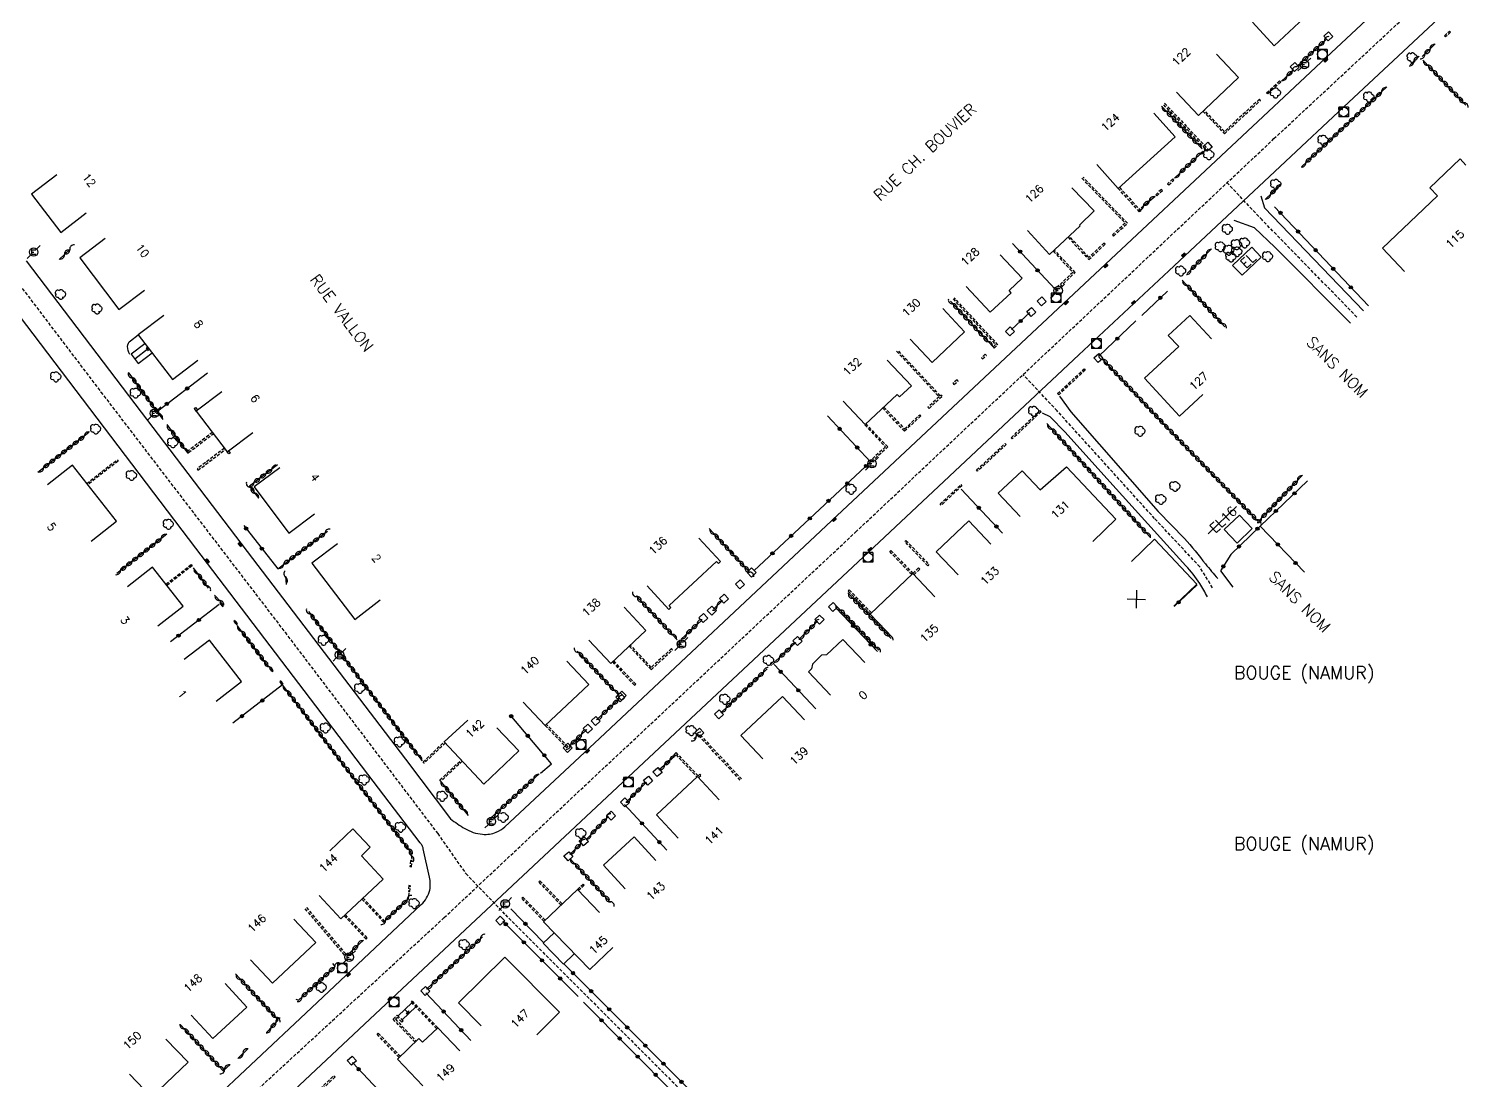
# Model space of a CAD drawing. Header units: millimetres. Extents: x 184999 to 186001, y 128999 to 130000.
# Drawn here: x 185775.5 to 186000.5, y 129699.5 to 129863.8 of the extents above; entities that cross this region are included whole.
import ezdxf
from ezdxf.enums import TextEntityAlignment as Align

# ---------------------------------------------------------------- set-up
doc = ezdxf.new("R2010")
doc.units = ezdxf.units.MM
doc.linetypes.add('DASHED', pattern=[0.75, 0.5, -0.25])
doc.layers.get('0').update_dxf_attribs({"linetype": 'CONTINUOUS'})
for name, color, linetype in [('W0001', 6, 'DASHED'), ('W0008', 7, 'CONTINUOUS'), ('W0100', 7, 'CONTINUOUS'), ('W0112', 1, 'DASHED'), ('W0300', 7, 'CONTINUOUS'), ('W0310', 3, 'CONTINUOUS'), ('W0322', 7, 'CONTINUOUS'), ('W0334', 7, 'CONTINUOUS'), ('W0400', 7, 'CONTINUOUS'), ('W0420', 7, 'CONTINUOUS'), ('W0471', 7, 'CONTINUOUS'), ('W0980', 7, 'CONTINUOUS'), ('W0984', 7, 'CONTINUOUS'), ('W0989', 7, 'CONTINUOUS'), ('W0991', 7, 'CONTINUOUS')]:
    doc.layers.add(name, color=color, linetype=linetype)
doc.styles.get("Standard").update_dxf_attribs({"font": 'romans.shx', "width": 0.85})

# ---------------------------------------------------------------- blocks, each defined once
blk = doc.blocks.new('t310o')
at = {"color": 0, "linetype": 'Continuous'}
for centre, start, end in [((-0.5, 0.38), 216.8699, 323.1304), ((0.5, -0.37), 36.8699, 143.1303)]:
    blk.add_arc(centre, 0.625, start, end, dxfattribs=at)
blk = doc.blocks.new('T471')
for p, q in [((-0.333334, 0.333334), (-0.333334, -0.333334)), ((-0.333334, 0.333334), (0.333334, 0.333334)), ((-0.333334, 0), (0, 0)), ((0.500001, 0.500001), (1.000002, 1.000002)), ((-0.500001, -0.500001), (-1.000002, -1.000002)), ((-0.333334, -0.333334), (0.333334, -0.333334))]:
    blk.add_line(p, q)
blk.add_ellipse((0, 0), major_axis=(0.471405, 0.471405), ratio=1, start_param=5.4977871438, end_param=11.780972451)
blk = doc.blocks.new('T300')
for p, q in [((-0.8, 0.51), (-0.86, 0.34)), ((-0.86, 0.34), (-0.86, 0.17)), ((-0.86, 0.17), (-0.74, 0.06)), ((-0.69, 0.63), (-0.8, 0.51)), ((-0.8, -0.06), (-0.74, 0.06)), ((-0.74, 0.06), (-0.69, 0.11)), ((-0.57, 0.69), (-0.69, 0.63)), ((-0.46, 0.69), (-0.57, 0.69)), ((-0.29, 0.63), (-0.46, 0.69)), ((-0.29, 0.63), (-0.17, 0.74)), ((-0.23, 0.57), (-0.29, 0.63)), ((-0.17, 0.74), (-0.06, 0.8)), ((-0.06, 0.8), (0.06, 0.8)), ((0.06, 0.8), (0.23, 0.74)), ((0.23, 0.74), (0.34, 0.63)), ((0.34, 0.63), (0.4, 0.51)), ((0.46, 0.46), (0.34, 0.46)), ((0.4, 0.51), (0.4, 0.46)), ((0.57, 0.4), (0.46, 0.46)), ((0.57, 0.4), (0.69, 0.29)), ((0.69, 0.29), (0.74, 0.17)), ((0.74, 0.06), (0.69, -0.17)), ((0.74, 0.17), (0.74, 0.06)), ((-0.8, -0.17), (-0.8, -0.06)), ((-0.8, -0.23), (-0.8, -0.17)), ((-0.74, -0.34), (-0.8, -0.23)), ((-0.69, -0.4), (-0.74, -0.34)), ((-0.51, -0.46), (-0.69, -0.4)), ((-0.4, -0.46), (-0.51, -0.46)), ((-0.4, -0.46), (-0.34, -0.46)), ((-0.34, -0.46), (-0.34, -0.4)), ((-0.34, -0.51), (-0.34, -0.46)), ((-0.29, -0.63), (-0.34, -0.51)), ((-0.17, -0.74), (-0.29, -0.63)), ((-0.06, -0.8), (-0.17, -0.74)), ((0.06, -0.8), (-0.06, -0.8)), ((0.17, -0.74), (0.06, -0.8)), ((0.23, -0.69), (0.17, -0.74)), ((0.29, -0.46), (0.23, -0.46)), ((0.29, -0.63), (0.23, -0.69)), ((0.46, -0.4), (0.29, -0.46)), ((0.34, -0.51), (0.29, -0.63)), ((0.34, -0.51), (0.34, -0.46)), ((0.57, -0.34), (0.46, -0.4)), ((0.63, -0.29), (0.57, -0.34)), ((0.69, -0.17), (0.63, -0.29))]:
    blk.add_line(p, q)
blk = doc.blocks.new('T400')
for p, q in [((-0.15, 0.3), (0.15, 0.3)), ((-0.15, -0.25), (-0.15, 0.3)), ((-0.15, 0.15), (0.15, 0.15)), ((-0.15, 0), (0.15, 0)), ((0.15, 0.3), (0.15, -0.25)), ((-0.15, -0.15), (0.15, -0.15)), ((-0.15, -0.25), (-0.15, -0.3)), ((-0.15, -0.3), (0.15, -0.3)), ((0.15, -0.3), (0.15, -0.25))]:
    blk.add_line(p, q)
blk = doc.blocks.new('t322o')
at = {"color": 0, "linetype": 'Continuous'}
for radius in [0.25, 0.15]:
    blk.add_circle((0, 0), radius, dxfattribs=at)
blk = doc.blocks.new('t991o')
at = {"color": 0, "linetype": 'Continuous'}
for p, q in [((-1, 1), (1, -1)), ((-1, -1), (1, 1))]:
    blk.add_line(p, q, dxfattribs=at)
blk = doc.blocks.new('T420')
for p, q in [((0.75, 0.75), (-0.75, 0.75)), ((-0.75, 0.75), (-0.75, -0.75)), ((0.75, 0.75), (0.75, -0.75)), ((0.75, -0.75), (-0.75, -0.75))]:
    blk.add_line(p, q)
blk.add_ellipse((0, 0), major_axis=(-0.53, 0.53), ratio=1, start_param=3.926991, end_param=10.210176)
blk = doc.blocks.new('t112o')
at = {"color": 0, "linetype": 'Continuous'}
for p, q in [((-0.5, 0.5), (0.5, 0.5)), ((-0.5, -0.5), (-0.5, 0.5)), ((0.5, 0.5), (0.5, -0.5)), ((0.5, -0.5), (-0.5, -0.5))]:
    blk.add_line(p, q, dxfattribs=at)

msp = doc.modelspace()

# ---------------------------------------------------------------- linework, layer by layer
at = {"layer": 'W0001'}
for points in [[(185804.68, 129692.05), (185840.36, 129724.93), (185904.63, 129785.15), (185970.01, 129846.61), (186000, 129874.51)], [(185743.15, 129867.51), (185744.25, 129864.96), (185747.63, 129859.27), (185749.49, 129856.06), (185786.72, 129807.03), (185815.49, 129769.49), (185839.34, 129738.05), (185843.74, 129731.79), (185849.92, 129725.37), (185883.98, 129691.34), (185887.63, 129687.18), (185906.97, 129667.21), (185918.85, 129655.18), (185930.74, 129642.44), (185932.52, 129638.01), (185961.8, 129608.49), (185970.5, 129600.01), (185974.87, 129595.77)], [(185982.96, 129818.75), (185968.14, 129833.91), (185962.68, 129839.72)], [(185960.42, 129776.45), (185958.41, 129779.73), (185951.36, 129787.27), (185936.12, 129804.11), (185930.81, 129809.76)]]:
    msp.add_lwpolyline(points, dxfattribs=at)
at = {"layer": 'W0008', "flags": 128}
for points in [[(185775.05, 129827.53), (185792.02, 129805.16), (185809.55, 129782.14), (185834.3, 129749.66), (185841.35, 129740.36, 0.0344), (185843.57, 129738.85, 0.1078), (185846.35, 129737.94, 0.1157), (185848.48, 129738.25, 0.0903), (185849.83, 129739.12), (185863.82, 129752.15), (185901.71, 129787.71), (185944.53, 129827.79), (185979, 129860.09), (186000, 129879.72)], [(186000, 129869.39), (185994.88, 129864.61), (185980.94, 129851.56), (185953.6, 129825.98), (185939.54, 129812.83), (185907.5, 129782.8), (185868.29, 129746.07), (185832.98, 129713.01), (185799.17, 129681.28), (185795.06, 129677.48, 0.0189), (185784.28, 129666.8, 0.01649), (185779, 129660.79)], [(185772.83, 129665.6), (185776.51, 129669.47, -0.021), (185788.24, 129681.36), (185795.44, 129688.12), (185818.75, 129709.99), (185836.78, 129726.97, 0.1494), (185838.11, 129729.22, 0.1059), (185838.05, 129731.25), (185837.08, 129735.67, 0.0624), (185836.91, 129736.17, 0.035), (185836.63, 129736.61), (185829.27, 129746.26), (185801.57, 129782.65), (185769.51, 129824.78), (185746.41, 129855.14, 0.0838), (185743.13, 129858.33, 0.1149), (185737.95, 129860.16, 0.1318), (185732.9, 129859.62), (185708.5, 129849.28)], [(185936.52, 129806.39), (185938.27, 129803.93), (185951.91, 129788.37), (185956.01, 129784.15, -0.0238), (185959.3, 129780.17, 0.007), (185961.22, 129777.88)], [(185959.61, 129775.02, 0.0205), (185958.41, 129777.14, 0.0416), (185956.25, 129779.9), (185944.34, 129793.01), (185937.38, 129800.74), (185935.06, 129803.15), (185933.86, 129803.75)]]:
    msp.add_lwpolyline(points, format="xyb", dxfattribs=at)
for points in [[(185967.96, 129837.69), (185968.52, 129835.82), (185983.97, 129819.72)], [(185981.95, 129817.79), (185970.14, 129829.64), (185966.94, 129832.68), (185963.77, 129833.8)]]:
    msp.add_lwpolyline(points, dxfattribs=at)
at = {"layer": 'W0100'}
msp.add_line((185906.93, 129772.31), (185910.39, 129768.7), dxfattribs=at)
at = {"layer": 'W0100', "flags": 128}
for points in [[(185966.63, 129864.8), (185970.03, 129861.13), (185975.5, 129866.19), (185972.1, 129869.86)], [(185954.76, 129853.88), (185958.19, 129850.24), (185964.48, 129856.18), (185961.05, 129859.82)], [(185942.31, 129842.55), (185945.66, 129838.84), (185954.58, 129846.88), (185951.23, 129850.6)], [(185779.83, 129840.98), (185775.87, 129837.93), (185780.44, 129831.97), (185784.41, 129835.01)], [(185931.51, 129832.24), (185934.96, 129828.53), (185939.75, 129832.97), (185939.61, 129833.12), (185941.89, 129835.31), (185938.41, 129838.91)], [(185787.38, 129831.02), (185783.41, 129827.99), (185789.53, 129819.94), (185793.51, 129822.96)], [(185921.94, 129823.51), (185925.66, 129819.49), (185928.94, 129822.53), (185928.61, 129822.9), (185930.65, 129824.81), (185927.24, 129828.46)], [(185796.53, 129819), (185792.56, 129815.97), (185797.9, 129808.97), (185801.88, 129812)], [(185913.19, 129815.3), (185916.61, 129811.66), (185921.68, 129816.42), (185918.25, 129820.06)], [(185793.61, 129814.58), (185791.46, 129812.94), (185792.56, 129811.48), (185794.72, 129813.13)], [(185902.72, 129805.59), (185906.14, 129801.94), (185911.16, 129806.64), (185911.5, 129806.28), (185913.35, 129808.01), (185909.59, 129812.03)], [(185805.62, 129807.08), (185801.63, 129804.06), (185806.46, 129797.7), (185810.44, 129800.72)], [(185785.22, 129783.75), (185789.16, 129786.83), (185782.31, 129795.6), (185778.37, 129792.52)], [(185814.68, 129795.21), (185810.69, 129792.2), (185816.11, 129785), (185820.11, 129788.01)], [(185930.35, 129787.57), (185926.93, 129791.22), (185930.68, 129794.73), (185933.5, 129791.77), (185937.57, 129795.35), (185945.3, 129787.17), (185941.73, 129783.67)], [(185925.75, 129783.25), (185922.32, 129786.89), (185917.22, 129782.09), (185920.65, 129778.45)], [(185823.68, 129783.31), (185819.7, 129780.27), (185826.39, 129771.52), (185830.36, 129774.56)], [(185954.35, 129773.59), (185957.98, 129777.03), (185951.36, 129784.02), (185947.73, 129780.58)], [(185795.64, 129770.5), (185799.57, 129773.6), (185794.79, 129779.67), (185790.86, 129776.58)], [(185917.04, 129775.06), (185913.58, 129778.68), (185906.93, 129772.31)], [(185862.96, 129768.26), (185866.38, 129764.61), (185871.89, 129769.78), (185868.47, 129773.43)], [(185804.72, 129758.74), (185808.68, 129761.79), (185803.69, 129768.27), (185799.73, 129765.22)], [(185906.08, 129764.76), (185902.65, 129768.39), (185900.09, 129765.97), (185899.32, 129765.91), (185897.9, 129764.53), (185897.77, 129763.78), (185897.28, 129763.31), (185900.72, 129759.68)], [(185896.65, 129755.8), (185893.23, 129759.45), (185886.72, 129753.36), (185890.14, 129749.71)], [(185883.34, 129743.34), (185879.92, 129746.99), (185873.51, 129740.98), (185876.93, 129737.33)], [(185820.8, 129728.38), (185824.22, 129724.73), (185830.85, 129730.95), (185827.44, 129734.59), (185828.81, 129735.92), (185826.11, 129738.78), (185822.48, 129735.34)], [(185873.43, 129733.85), (185870.03, 129737.52), (185865.25, 129733.1), (185868.65, 129729.43)], [(185864.65, 129725.71), (185861.19, 129729.32), (185855.9, 129724.24), (185863.09, 129716.81), (185866.69, 129720.28)], [(185810.1, 129718.33), (185813.52, 129714.69), (185820.28, 129721.03), (185816.85, 129724.67)], [(185835.3, 129711.61), (185833.17, 129709.56)], [(185833.78, 129708.94), (185835.91, 129710.97)], [(185791.19, 129700.49), (185794.65, 129696.88), (185800.34, 129702.34), (185796.88, 129705.95)], [(185842.8, 129704.1), (185839.36, 129707.73), (185836.96, 129705.46), (185836.42, 129706.04), (185833.04, 129702.8), (185837.02, 129698.63)]]:
    msp.add_lwpolyline(points, dxfattribs=at)
at = {"layer": 'W0100'}
for points in [[(185990.42, 129825.87), (185986.97, 129829.49), (185995.54, 129837.66), (185994.34, 129838.91), (185999.08, 129843.44), (186000, 129842.48)], [(185958.91, 129806.65), (185955.23, 129803.27), (185949.78, 129809.21), (185955.13, 129814.14), (185953.5, 129815.87), (185956.87, 129818.99), (185960.27, 129815.33)], [(185792.01, 129812.21), (185794.17, 129813.86), (185793.77, 129813.91), (185794.12, 129813.46), (185794.17, 129813.86)], [(185872.07, 129776.74), (185875.46, 129773.06), (185875.78, 129773.37), (185875.5, 129773.67), (185882.93, 129780.54), (185883.22, 129780.23), (185883.55, 129780.53), (185880.16, 129784.21)], [(185852.71, 129758.56), (185856.14, 129754.93), (185862.97, 129761.36), (185859.54, 129765)], [(185844.04, 129755.78), (185840.38, 129752.37), (185846.53, 129745.78), (185852, 129750.96), (185848.56, 129754.59)], [(185846.12, 129708.04), (185842.6, 129711.59), (185849.83, 129718.77), (185858.39, 129710.13), (185854.85, 129706.61)], [(185800.82, 129709.68), (185804.22, 129706.02), (185809.53, 129710.95), (185806.13, 129714.61)], [(185834.23, 129710.58), (185834.84, 129709.96), (185834.85, 129710.36), (185834.44, 129709.96), (185834.84, 129709.96)]]:
    msp.add_lwpolyline(points, dxfattribs=at)
for points in [[(185968.01, 129828.1), (185966.53, 129829.64), (185963.55, 129826.8), (185965.03, 129825.26)], [(185966.62, 129785.7), (185964.6, 129787.81), (185962.23, 129785.55), (185964.25, 129783.44)]]:
    msp.add_lwpolyline(points, close=True, dxfattribs=at)
at = {"layer": 'W0112'}
for points in [[(185996.65, 129862.68), (185997.42, 129863.41), (185997.59, 129863.22), (185996.82, 129862.5)], [(185971.06, 129855.45), (185969.02, 129853.59), (185968.85, 129853.77), (185970.89, 129855.63)], [(185954.19, 129840.33), (185953.39, 129839.57), (185953.56, 129839.39), (185954.36, 129840.15)], [(185951.7, 129837.68), (185952.58, 129838.49), (185952.41, 129838.67), (185951.53, 129837.86)], [(185924.9, 129812.94), (185924.3, 129812.39), (185924.47, 129812.21), (185925.07, 129812.76)], [(185936.21, 129806.78), (185940.34, 129810.65), (185940.52, 129810.47), (185936.38, 129806.59)], [(185920.01, 129808.2), (185920.65, 129808.73), (185920.49, 129808.92), (185919.85, 129808.39)], [(185933.62, 129803.96), (185929.12, 129799.7), (185928.95, 129799.88), (185933.45, 129804.15)], [(185923.55, 129794.86), (185928.02, 129799.01), (185928.19, 129798.83), (185923.71, 129794.68)], [(185921.26, 129792.38), (185918.02, 129789.36), (185917.85, 129789.54), (185921.09, 129792.56)], [(185915.91, 129779.9), (185912.32, 129783.69), (185912.5, 129783.86), (185916.1, 129780.07)], [(185805.3, 129774.04), (185805.69, 129773.54), (185805.89, 129773.7), (185805.5, 129774.2)], [(185808.04, 129770.85), (185807.69, 129771.34), (185807.49, 129771.2), (185807.84, 129770.71)], [(185877.33, 129768.32), (185876.74, 129767.76), (185876.91, 129767.58), (185877.5, 129768.14)], [(185892.03, 129764.82), (185891.5, 129764.29), (185891.33, 129764.47), (185891.85, 129765)], [(185813.07, 129763.83), (185813.42, 129763.37), (185813.62, 129763.52), (185813.27, 129763.98)], [(185815.22, 129761.41), (185814.87, 129761.89), (185814.67, 129761.75), (185815.01, 129761.27)], [(185835.1, 129733.84), (185835, 129732.91), (185835.25, 129732.88), (185835.35, 129733.81)], [(185835.01, 129728.99), (185835.07, 129729.91), (185834.82, 129729.92), (185834.76, 129729.01)]]:
    msp.add_lwpolyline(points, close=True, dxfattribs=at)
for points in [[(185958.91, 129850.92), (185962.26, 129847.38), (185967.91, 129852.59), (185967.74, 129852.77), (185962.27, 129847.73), (185959.09, 129851.1)], [(185952.92, 129852.15), (185959.66, 129845), (185958.71, 129844.16), (185958.55, 129844.35), (185959.31, 129845.01), (185952.74, 129851.97)], [(185939.99, 129840.43), (185946.77, 129833.41), (185944.78, 129831.58), (185944.95, 129831.4), (185947.12, 129833.4), (185940.17, 129840.6)], [(185945.85, 129839.01), (185949.19, 129835.36), (185949, 129835.19), (185945.66, 129838.84)], [(185937.84, 129831.2), (185941.08, 129827.71), (185943.62, 129830.13), (185943.45, 129830.31), (185941.09, 129828.07), (185938.03, 129831.37)], [(185935.51, 129829.04), (185938.6, 129825.72), (185935.8, 129823.11), (185935.97, 129822.93), (185938.95, 129825.7), (185935.7, 129829.21)], [(185919.86, 129821.57), (185926.52, 129814.44), (185926.12, 129814.07), (185926.29, 129813.89), (185926.88, 129814.42), (185920.04, 129821.74)], [(185911.04, 129813.39), (185917.69, 129806.29), (185915.94, 129804.64), (185916.11, 129804.46), (185918.14, 129806.38), (185917.97, 129806.56), (185917.87, 129806.46), (185911.22, 129813.56)], [(185801.63, 129804.06), (185801.31, 129804.47), (185801.51, 129804.62), (185801.84, 129804.22)], [(185909.07, 129804.69), (185912.28, 129801.26), (185914.65, 129803.47), (185914.82, 129803.29), (185912.27, 129800.91), (185908.89, 129804.52)], [(185804.16, 129800.73), (185800.28, 129797.78), (185800.43, 129797.58), (185804.31, 129800.53)], [(185906.14, 129801.94), (185906.09, 129801.89), (185909.3, 129798.46), (185906.97, 129796.34), (185907.13, 129796.16), (185909.65, 129798.45), (185906.27, 129802.06)], [(185806.03, 129798.26), (185801.74, 129795.01), (185801.89, 129794.81), (185806.18, 129798.06)], [(185784.53, 129792.76), (185789.24, 129796.44), (185789.4, 129796.24), (185784.68, 129792.56)], [(185806.66, 129797.85), (185806.93, 129797.5), (185806.73, 129797.35), (185806.46, 129797.7)], [(185913.4, 129778.5), (185909.97, 129782.11), (185910.15, 129782.29), (185913.58, 129778.68), (185914.48, 129779.54), (185914.65, 129779.36), (185913.76, 129778.49)], [(185796.89, 129777), (185800.83, 129780.1), (185800.98, 129779.9), (185797.05, 129776.8)], [(185906.95, 129772.33), (185903.47, 129775.96), (185903.65, 129776.13), (185907.13, 129772.5)], [(185869.27, 129767.31), (185872.7, 129763.65), (185876.05, 129766.77), (185875.88, 129766.95), (185872.71, 129764), (185869.45, 129767.49)], [(185866.65, 129764.87), (185870.09, 129761.2), (185870.28, 129761.37), (185866.84, 129765.04)], [(185856.14, 129754.93), (185859.48, 129751.48), (185859.66, 129751.65), (185856.32, 129755.1)], [(185886.61, 129746.41), (185880.17, 129753.3), (185880.35, 129753.47), (185886.8, 129746.58)], [(185840.55, 129752.19), (185837.22, 129749.06), (185837.05, 129749.24), (185840.38, 129752.37)], [(185843.19, 129749.36), (185839.86, 129746.25), (185839.69, 129746.43), (185843.02, 129749.54)], [(185880.3, 129747.35), (185880.03, 129747.09), (185876.59, 129750.71), (185876.23, 129750.35), (185876.4, 129750.17), (185876.58, 129750.35), (185879.85, 129746.92)], [(185880.1, 129746.8), (185880.48, 129747.17), (185880.3, 129747.35)], [(185858.64, 129726.87), (185855.14, 129730.51), (185855.32, 129730.69), (185858.82, 129727.05)], [(185861.19, 129729.32), (185862.06, 129730.17), (185862.23, 129729.99), (185861.36, 129729.14)], [(185818.82, 129726.51), (185824.99, 129719.24), (185824.8, 129719.08), (185818.63, 129726.34)], [(185827.51, 129727.81), (185830.92, 129724.17), (185831.1, 129724.34), (185827.69, 129727.98)], [(185855.98, 129724.32), (185852.49, 129727.96), (185852.67, 129728.13), (185856.16, 129724.49)], [(185824.74, 129725.21), (185828.15, 129721.57), (185828.34, 129721.74), (185824.92, 129725.38)], [(185839.36, 129707.73), (185835.37, 129711.9), (185835.19, 129711.73), (185839.18, 129707.56)], [(185835.82, 129705.46), (185832.37, 129709.07), (185833.03, 129709.69), (185833.93, 129708.79), (185833.75, 129708.61), (185833.03, 129709.34), (185832.73, 129709.06), (185836, 129705.63)], [(185833.33, 129703.08), (185829.88, 129706.7), (185830.06, 129706.87), (185833.51, 129703.26)], [(185822.15, 129692.57), (185818.79, 129696.14), (185823.13, 129700.22), (185823.3, 129700.04), (185819.14, 129696.13), (185822.34, 129692.74)]]:
    msp.add_lwpolyline(points, dxfattribs=at)
at = {"layer": 'W0310'}
for p, q in [((185993.29, 129858.87), (186000, 129851.84)), ((185958.77, 129845.01), (185952.45, 129851.7)), ((185955.64, 129824.53), (185962.34, 129817.23)), ((185926.12, 129814.07), (185919.47, 129821.2)), ((185784.86, 129800.73), (185776.85, 129794.47)), ((185797.04, 129784.85), (185789.2, 129778.69)), ((185814.35, 129779.42), (185822.15, 129785.29)), ((185888.1, 129778.84), (185881.78, 129785.7)), ((185803.53, 129776.41), (185801.21, 129779.55)), ((185876.78, 129768.33), (185870.35, 129775.19)), ((185901.45, 129773.8), (185908.27, 129766.68)), ((185903.4, 129775.64), (185910.2, 129768.53)), ((185867.69, 129759.6), (185861.16, 129766.57)), ((185859.98, 129734.18), (185866.35, 129727.3))]:
    msp.add_line(p, q, dxfattribs=at)
at = {"layer": 'W0310', "flags": 128}
for points in [[(185973.63, 129857.95), (185978.29, 129862.23)], [(185993.18, 129859.42), (185995.21, 129861.41)], [(185991.28, 129858.13), (185992.69, 129859.49)], [(185971.16, 129855.6), (185973.11, 129857.37)], [(185987.65, 129854.69), (185974.29, 129842.22)], [(185954.47, 129840.45), (185958.49, 129844.21)], [(185971.02, 129839.38), (185968.61, 129837.13)], [(185949.25, 129835.81), (185951.42, 129837.62)], [(185781.96, 129829.42), (185780.19, 129827.71)], [(185960.27, 129829.39), (185956.47, 129825.55)], [(185943.18, 129812.24), (185952.96, 129801.85), (185967.55, 129786.8), (185974.47, 129794.02)], [(185791.07, 129809.98), (185796.4, 129802.74)], [(185797.01, 129801.94), (185800.25, 129797.52)], [(185950.61, 129784.41), (185934.52, 129802.11)], [(185814.34, 129795.66), (185809.92, 129792.33), (185811.33, 129790.46)], [(185815.58, 129778.25), (185815.66, 129776.95)], [(185805.5, 129774.2), (185804.46, 129775.32)], [(185882.46, 129773.12), (185883.84, 129774.44)], [(185819.16, 129772.72), (185824.18, 129766.18), (185836.93, 129749.39)], [(185877.36, 129768.42), (185880.55, 129771.35)], [(185898.71, 129771.23), (185895.77, 129768.35)], [(185812.96, 129764.06), (185808.01, 129770.56)], [(185895.3, 129767.89), (185892.13, 129764.97)], [(185890.81, 129763.81), (185883.56, 129756.92)], [(185835.38, 129734.03), (185835.14, 129735.19), (185827.04, 129745.69), (185815.1, 129761.27)], [(185864.18, 129755.8), (185867.74, 129759.14)], [(185862.67, 129754.32), (185859.82, 129751.64)], [(185880.08, 129753.6), (185879.35, 129752.83)], [(185876.32, 129750.11), (185873.91, 129747.95)], [(185847.56, 129740.41), (185855.2, 129747.36)], [(185839.74, 129746.29), (185844.08, 129740.89)], [(185871.95, 129746.06), (185868.85, 129743.03)], [(185866.04, 129740.74), (185862.47, 129737.09)], [(185861.84, 129736.62), (185859.98, 129734.79)], [(185831.19, 129724.52), (185834.77, 129727.86), (185834.89, 129728.76)], [(185846.36, 129721.94), (185837.62, 129713.72)], [(185825.22, 129719.04), (185827.74, 129721.41)], [(185817.2, 129712.19), (185817.61, 129712.01), (185823.32, 129717.28), (185822.94, 129717.78)], [(185812.61, 129706.98), (185814.44, 129708.92), (185807.75, 129716.12)], [(185799.18, 129708.17), (185805.83, 129701.01), (185806.9, 129702)], [(185808.11, 129702.9), (185809.72, 129704.5)]]:
    msp.add_lwpolyline(points, dxfattribs=at)
at = {"layer": 'W0322'}
for p, q in [((185935.8, 129823.11), (185929.14, 129830.24)), ((185795.62, 129804.11), (185803.39, 129810.01)), ((185921.15, 129791.84), (185927.6, 129785)), ((185974.77, 129778.88), (185967.84, 129786.09)), ((185958.02, 129776.93), (185954.42, 129773.52)), ((185805.19, 129773.85), (185797.59, 129767.99)), ((185901.48, 129773.36), (185908.07, 129766.48)), ((185891.89, 129764.44), (185898.44, 129757.52)), ((185815.1, 129761.27), (185807.36, 129755.31)), ((185868.54, 129742.59), (185875.15, 129735.45)), ((185837.51, 129713.15), (185844.54, 129705.75)), ((185826.01, 129702.29), (185832.47, 129695.41))]:
    msp.add_line(p, q, dxfattribs=at)
at = {"layer": 'W0322', "flags": 128}
for points in [[(185970.1, 129835.98), (185984.77, 129820.48)], [(185953.36, 129822.8), (185949.34, 129819)], [(185929.01, 129816.78), (185931.88, 129819.45)], [(185948.42, 129818.13), (185942.72, 129812.69)], [(185888.72, 129779.1), (185906.96, 129796.14), (185900.26, 129803.29)], [(185975.27, 129793.16), (185967.84, 129786.09), (185963.28, 129781.67), (185961.67, 129779.11), (185963.56, 129776.52)], [(185809.06, 129786.16), (185814.35, 129779.42)], [(185850.77, 129726.32), (185855.82, 129721.07)], [(185861.31, 129712.6), (185849.51, 129724.36)], [(185859.1, 129717.66), (185884.86, 129691.82), (185886.02, 129690.51), (185905.57, 129670.84)], [(185929.66, 129642.44), (185905.57, 129666.48), (185884.45, 129689.12), (185883.66, 129690.06), (185862.13, 129711.72)]]:
    msp.add_lwpolyline(points, dxfattribs=at)
at = {"layer": 'W0322'}
msp.add_lwpolyline([(185855.4, 129747.47), (185857.12, 129748.97), (185850.65, 129756.58)], dxfattribs=at)
at = {"layer": 'W0334', "flags": 128}
msp.add_lwpolyline([(185791.23, 129812.89, -0.1259), (185790.9, 129814.15, -0.2111), (185791.34, 129815.04), (185792.56, 129815.97)], format="xyb", dxfattribs=at)
msp.add_lwpolyline([(185857.53, 129722.56), (185855.82, 129720.91), (185859.02, 129717.67), (185860.69, 129719.29)], dxfattribs=at)
at = {"layer": 'W0984'}
msp.add_line((185959.73, 129784.86), (185964.15, 129789.17), dxfattribs=at)

# ---------------------------------------------------------------- block references
at = {"layer": 'W0112'}
for p, rotation in [((185978.5, 129862.59), 222.293673241631), ((185973.24, 129857.8), 42.73412499378779), ((185959.63, 129845.34), 42.00843635663961), ((185933.72, 129821.18), 223.2649633421756), ((185932.1, 129819.55), 222.2190253815209), ((185928.77, 129816.49), 43.53208236973147), ((185942.57, 129812.33), 221.0926423927549), ((185888.38, 129778.84), 223.3788651390811), ((185886.57, 129776.99), 222.997466868), ((185882.18, 129772.89), 43.75492271637393), ((185884.1, 129774.73), 222.7990861646852), ((185901.09, 129773.46), 223.221934887482), ((185880.85, 129771.71), 43.37886513886013), ((185899, 129771.49), 224.3036363877696), ((185895.56, 129768.13), 44.30363638764557), ((185867.86, 129759.34), 223.8396450143371), ((185868.1, 129759.61), 223.974339809525), ((185864.03, 129755.65), 223.7674415532833), ((185883.31, 129756.69), 222.9989109805186), ((185862.8, 129754.45), 223.6250459465767), ((185880.24, 129753.82), 42.99891097983115), ((185859.65, 129751.45), 43.97433980972581), ((185872.22, 129746.34), 41.77769997812879), ((185873.69, 129747.65), 221.777699977881), ((185868.59, 129742.92), 223.7921313194163), ((185866.44, 129740.86), 43.82311453802883), ((185862.18, 129736.86), 312.1304162031553), ((185859.76, 129734.51), 221.044266499406), ((185849.11, 129724.45), 223.7274300580334), ((185837.42, 129713.46), 222.1499787333331), ((185825.93, 129702.58), 42.22730130765022)]:
    msp.add_blockref('t112o', p, dxfattribs=dict(at, rotation=rotation))
at = {"layer": 'W0300'}
for p in [(185991.65, 129859.25), (185970.28, 129853.75), (185984.85, 129853.11), (185977.71, 129846.34), (185959.86, 129844.08), (185970.33, 129839.46), (185962.76, 129832.45), (185961.66, 129829.71), (185962.97, 129829.18), (185964.19, 129830.05), (185964.22, 129828.93), (185965.45, 129830.31), (185963.32, 129828.11), (185969.06, 129828.18), (185955.47, 129825.92), (185780.46, 129822.26), (185786.14, 129820), (185779.71, 129809.39), (185792.16, 129806.85), (185932.49, 129804.01), (185785.94, 129801.23), (185949.11, 129800.89), (185798, 129799.1), (185791.53, 129793.99), (185903.96, 129791.83), (185954.57, 129792.27), (185952.37, 129790.24), (185797.29, 129786.35), (185821.52, 129768.25), (185891.06, 129765.1), (185827.21, 129760.72), (185884.24, 129759.02), (185821.82, 129754.53), (185878.99, 129754.12), (185833.4, 129752.37), (185827.89, 129746.44), (185840.07, 129743.88), (185833.57, 129739.04), (185849.59, 129740.56), (185861.74, 129738.06), (185835.69, 129727.12), (185843.52, 129720.7), (185821.19, 129714)]:
    msp.add_blockref('T300', p, dxfattribs=at)
at = {"layer": 'W0310'}
for p, rotation in [((185977.03, 129861.07), 42.58692335090577), ((185977.88, 129861.86), 42.58692335090577), ((185994.39, 129860.61), 44.40658488954288), ((185974.48, 129858.73), 42.58692335090577), ((185975.33, 129859.51), 42.58692335090577), ((185976.18, 129860.29), 42.58692335090577), ((185991.86, 129858.69), 43.77866322428017), ((185993.56, 129859.8), 44.40658488954288), ((185994.06, 129858.07), 313.6491039235502), ((185972.02, 129856.38), 42.28364094106472), ((185972.87, 129857.16), 42.28364094106472), ((185994.85, 129857.23), 313.6491039235502), ((185995.65, 129856.39), 313.6491039235502), ((185986.81, 129853.9), 223.0251576309491), ((185996.45, 129855.56), 313.6491039235502), ((185997.25, 129854.72), 313.6491039235502), ((185998.04, 129853.89), 313.6491039235502), ((185984.28, 129851.54), 223.0251576309491), ((185985.12, 129852.33), 223.0251576309491), ((185985.97, 129853.11), 223.0251576309491), ((185998.84, 129853.05), 313.6491039235502), ((185999.64, 129852.22), 313.6491039235502), ((185953.22, 129850.89), 133.3275611983368), ((185954.01, 129850.05), 133.3275611983368), ((185954.81, 129849.21), 133.3275611983368), ((185981.74, 129849.17), 223.0251576309491), ((185982.59, 129849.96), 223.0251576309491), ((185983.43, 129850.75), 223.0251576309491), ((185955.6, 129848.37), 133.3275611983368), ((185956.39, 129847.53), 133.3275611983368), ((185980.05, 129847.6), 223.0251576309491), ((185980.9, 129848.39), 223.0251576309491), ((185957.18, 129846.69), 133.3275611983368), ((185957.98, 129845.85), 133.3275611983368), ((185977.52, 129845.23), 223.0251576309491), ((185978.37, 129846.02), 223.0251576309491), ((185979.21, 129846.81), 223.0251576309491), ((185957, 129842.82), 43.03887992293367), ((185957.85, 129843.61), 43.03887992293367), ((185974.99, 129842.87), 223.0251576309491), ((185975.83, 129843.66), 223.0251576309491), ((185976.68, 129844.45), 223.0251576309491), ((185955.31, 129841.24), 43.03887992293367), ((185956.16, 129842.03), 43.03887992293367), ((185969.45, 129837.92), 222.9027541234826), ((185970.3, 129838.7), 222.9027541234826), ((185949.64, 129836.14), 39.8520765531545), ((185950.53, 129836.88), 39.8520765531545), ((185781.85, 129829.31), 223.9626236859684), ((185781.02, 129828.51), 223.9626236859684), ((185957.83, 129826.93), 225.3056225332488), ((185958.65, 129827.75), 225.3056225332488), ((185959.46, 129828.57), 225.3056225332488), ((185957.02, 129826.11), 225.3056225332488), ((185956.42, 129823.68), 312.5366540086636), ((185957.2, 129822.83), 312.5366540086636), ((185919.82, 129820.82), 133.0487246043745), ((185920.61, 129819.98), 133.0487246043745), ((185957.98, 129821.97), 312.5366540086636), ((185958.76, 129821.12), 312.5366540086636), ((185959.54, 129820.27), 312.5366540086636), ((185921.39, 129819.13), 133.0487246043745), ((185922.18, 129818.29), 133.0487246043745), ((185960.32, 129819.42), 312.5366540086636), ((185961.1, 129818.57), 312.5366540086636), ((185961.89, 129817.72), 312.5366540086636), ((185922.97, 129817.45), 133.0487246043745), ((185923.76, 129816.6), 133.0487246043745), ((185924.55, 129815.76), 133.0487246043745), ((185925.34, 129814.91), 133.0487246043745), ((185943.31, 129812.11), 313.2531936794188), ((185944.1, 129811.26), 313.2531936794188), ((185791.6, 129809.25), 306.3890764928126), ((185944.89, 129810.42), 313.2531936794188), ((185945.69, 129809.58), 313.2531936794188), ((185946.48, 129808.74), 313.2531936794188), ((185792.29, 129808.32), 306.3890764928126), ((185792.97, 129807.39), 306.3890764928126), ((185793.66, 129806.46), 306.3890764928126), ((185947.27, 129807.9), 313.2531936794188), ((185948.06, 129807.06), 313.2531936794188), ((185794.34, 129805.53), 306.3890764928126), ((185795.03, 129804.6), 306.3890764928126), ((185948.85, 129806.22), 313.2531936794188), ((185949.64, 129805.38), 313.2531936794188), ((185950.43, 129804.53), 313.2531936794188), ((185795.71, 129803.67), 306.3890764928126), ((185951.23, 129803.69), 313.2531936794188), ((185952.02, 129802.85), 313.2531936794188), ((185952.81, 129802.01), 313.2531936794188), ((185784.13, 129800.16), 217.9862260601659), ((185797.69, 129801.01), 306.2090051044034), ((185798.38, 129800.08), 306.2090051044034), ((185935.3, 129801.25), 132.2903324562358), ((185936.07, 129800.4), 132.2903324562358), ((185936.85, 129799.54), 132.2903324562358), ((185953.61, 129801.18), 314.1176212024193), ((185954.41, 129800.35), 314.1176212024193), ((185781.4, 129798.03), 217.9862260601659), ((185782.31, 129798.74), 217.9862260601659), ((185783.22, 129799.45), 217.9862260601659), ((185799.06, 129799.15), 306.2090051044034), ((185799.74, 129798.22), 306.2090051044034), ((185937.63, 129798.69), 132.2903324562358), ((185938.4, 129797.84), 132.2903324562358), ((185955.22, 129799.52), 314.1176212024193), ((185956.02, 129798.69), 314.1176212024193), ((185956.83, 129797.86), 314.1176212024193), ((185777.76, 129795.18), 217.9862260601659), ((185778.67, 129795.89), 217.9862260601659), ((185779.58, 129796.6), 217.9862260601659), ((185780.49, 129797.32), 217.9862260601659), ((185939.18, 129796.98), 132.2903324562358), ((185939.96, 129796.13), 132.2903324562358), ((185940.74, 129795.27), 132.2903324562358), ((185957.63, 129797.03), 314.1176212024193), ((185958.43, 129796.2), 314.1176212024193), ((185959.24, 129795.37), 314.1176212024193), ((185811.57, 129793.58), 216.9873313467112), ((185812.5, 129794.27), 216.9873313467112), ((185813.42, 129794.97), 216.9873313467112), ((185941.51, 129794.42), 132.2903324562358), ((185942.29, 129793.56), 132.2903324562358), ((185960.04, 129794.55), 314.1176212024193), ((185960.85, 129793.72), 314.1176212024193), ((185961.65, 129792.89), 314.1176212024193), ((185973.67, 129793.19), 46.25687042821122), ((185810.06, 129792.14), 307.0772792600928), ((185810.65, 129792.88), 216.9873313467112), ((185810.75, 129791.22), 307.0772792600928), ((185943.07, 129792.71), 132.2903324562358), ((185943.84, 129791.85), 132.2903324562358), ((185944.62, 129791), 132.2903324562358), ((185962.45, 129792.06), 314.1176212024193), ((185963.26, 129791.23), 314.1176212024193), ((185971.27, 129790.69), 46.25687042821122), ((185972.07, 129791.52), 46.25687042821122), ((185972.87, 129792.35), 46.25687042821122), ((185945.4, 129790.15), 132.2903324562358), ((185946.18, 129789.29), 132.2903324562358), ((185946.95, 129788.44), 132.2903324562358), ((185964.06, 129790.4), 314.1176212024193), ((185964.87, 129789.57), 314.1176212024193), ((185965.67, 129788.74), 314.1176212024193), ((185969.68, 129789.02), 46.25687042821122), ((185970.47, 129789.85), 46.25687042821122), ((185947.73, 129787.58), 132.2903324562358), ((185948.51, 129786.73), 132.2903324562358), ((185966.47, 129787.91), 314.1176212024193), ((185967.28, 129787.08), 314.1176212024193), ((185968.08, 129787.35), 46.25687042821122), ((185968.88, 129788.18), 46.25687042821122), ((185796.13, 129784.14), 218.1915870330549), ((185820.81, 129784.28), 36.98733134666622), ((185821.73, 129784.98), 36.98733134666622), ((185882.56, 129784.85), 132.6886015445523), ((185883.34, 129784), 132.6886015445523), ((185949.29, 129785.87), 132.2903324562358), ((185950.06, 129785.02), 132.2903324562358), ((185793.41, 129781.99), 218.1915870330549), ((185794.31, 129782.71), 218.1915870330549), ((185795.22, 129783.42), 218.1915870330549), ((185818.04, 129782.2), 36.98733134666622), ((185818.97, 129782.89), 36.98733134666622), ((185819.89, 129783.59), 36.98733134666622), ((185884.13, 129783.15), 132.6886015445523), ((185884.91, 129782.3), 132.6886015445523), ((185790.68, 129779.85), 218.1915870330549), ((185791.59, 129780.56), 218.1915870330549), ((185792.5, 129781.28), 218.1915870330549), ((185815.28, 129780.11), 36.98733134666622), ((185816.2, 129780.81), 36.98733134666622), ((185817.12, 129781.5), 36.98733134666622), ((185885.69, 129781.45), 132.6886015445523), ((185886.48, 129780.6), 132.6886015445523), ((185887.26, 129779.76), 132.6886015445523), ((185789.78, 129779.14), 218.1915870330549), ((185801.89, 129778.62), 126.4452034844045), ((185802.58, 129777.7), 126.4452034844045), ((185815.59, 129778.1), 273.804686508057), ((185888.04, 129778.91), 132.6886015445523), ((185803.26, 129776.77), 126.4452034844045), ((185870.46, 129775.07), 133.1445370213991), ((185904.2, 129774.8), 313.7368256695331), ((185805.24, 129774.47), 132.9057474662062), ((185871.25, 129774.23), 133.1445370213991), ((185872.04, 129773.38), 133.1445370213991), ((185872.83, 129772.54), 133.1445370213991), ((185883.01, 129773.64), 43.87719562885463), ((185902.25, 129772.97), 313.7368256697596), ((185905, 129773.97), 313.7368256695331), ((185905.8, 129773.13), 313.7368256695331), ((185819.44, 129772.36), 307.4947454002057), ((185820.14, 129771.44), 307.4947454002057), ((185820.85, 129770.53), 307.4947454002057), ((185873.62, 129771.7), 133.1445370213991), ((185874.41, 129770.85), 133.1445370213991), ((185879.91, 129770.77), 42.59175300281331), ((185898.24, 129770.77), 224.4507427827374), ((185903.05, 129772.13), 313.7368256697596), ((185903.85, 129771.3), 313.7368256697596), ((185904.64, 129770.47), 313.7368256697596), ((185906.59, 129772.3), 313.7368256695331), ((185907.39, 129771.46), 313.7368256695331), ((185908.19, 129770.63), 313.7368256695331), ((185808.71, 129769.65), 127.3047713398245), ((185809.41, 129768.73), 127.3047713398245), ((185821.55, 129769.61), 307.4947454002057), ((185822.25, 129768.69), 307.4947454002057), ((185875.2, 129770.01), 133.1445370213991), ((185875.99, 129769.17), 133.1445370213991), ((185878.21, 129769.2), 42.59175300281331), ((185879.06, 129769.99), 42.59175300281331), ((185896.59, 129769.15), 224.4507427827374), ((185897.42, 129769.96), 224.4507427827374), ((185905.44, 129769.63), 313.7368256697596), ((185906.24, 129768.8), 313.7368256697596), ((185908.99, 129769.79), 313.7368256695331), ((185909.79, 129768.96), 313.7368256695331), ((185810.11, 129767.81), 127.3047713398245), ((185810.81, 129766.89), 127.3047713398245), ((185811.51, 129765.97), 127.3047713398245), ((185822.95, 129767.78), 307.4947454002057), ((185823.66, 129766.86), 307.4947454002057), ((185824.36, 129765.94), 307.209234988452), ((185861.37, 129766.34), 133.1445370213189), ((185893.6, 129766.33), 222.6098263079906), ((185894.45, 129767.11), 222.6098263079906), ((185907.04, 129767.96), 313.7368256697596), ((185907.84, 129767.13), 313.7368256697596), ((185812.21, 129765.05), 127.3047713398245), ((185812.91, 129764.13), 127.3047713398245), ((185825.06, 129765.02), 307.209234988452), ((185825.76, 129764.1), 307.209234988452), ((185862.16, 129765.5), 133.1445370213189), ((185862.95, 129764.66), 133.1445370213189), ((185863.74, 129763.81), 133.1445370213189), ((185892.75, 129765.54), 222.6098263079906), ((185826.45, 129763.18), 307.209234988452), ((185827.15, 129762.26), 307.209234988452), ((185827.85, 129761.34), 307.209234988452), ((185864.53, 129762.97), 133.1445370213189), ((185865.32, 129762.13), 133.1445370213189), ((185866.11, 129761.29), 133.1445370213189), ((185888.59, 129761.69), 223.5426394768438), ((185889.42, 129762.49), 223.5426394768438), ((185890.26, 129763.29), 223.5426394768438), ((185815.81, 129760.36), 127.4485860576185), ((185816.51, 129759.44), 127.4485860576185), ((185828.55, 129760.42), 307.209234988452), ((185829.25, 129759.5), 307.209234988452), ((185866.9, 129760.44), 133.1445370213189), ((185886.07, 129759.31), 223.5426394768438), ((185886.91, 129760.1), 223.5426394768438), ((185887.75, 129760.9), 223.5426394768438), ((185817.21, 129758.52), 127.4485860576185), ((185817.91, 129757.61), 127.4485860576185), ((185829.95, 129758.58), 307.209234988452), ((185830.65, 129757.67), 307.209234988452), ((185831.34, 129756.75), 307.209234988452), ((185865.87, 129757.38), 43.24841435683214), ((185866.71, 129758.17), 43.24841435683214), ((185867.55, 129758.96), 43.24841435683214), ((185884.4, 129757.72), 223.5426394768438), ((185885.24, 129758.51), 223.5426394768438), ((185818.62, 129756.69), 127.4485860576185), ((185819.32, 129755.77), 127.4485860576185), ((185820.02, 129754.86), 127.4485860576185), ((185832.04, 129755.83), 307.209234988452), ((185832.74, 129754.91), 307.209234988452), ((185865.02, 129756.59), 43.24841435683214), ((185820.72, 129753.94), 127.4485860576185), ((185821.42, 129753.02), 127.4485860576185), ((185833.44, 129753.99), 307.209234988452), ((185834.14, 129753.07), 307.209234988452), ((185860.99, 129752.74), 223.1780701647344), ((185861.83, 129753.53), 223.1780701647344), ((185879.71, 129753.21), 221.9298934124808), ((185822.13, 129752.11), 127.4485860576185), ((185822.83, 129751.19), 127.4485860576185), ((185823.53, 129750.27), 127.4485860576185), ((185834.84, 129752.15), 307.209234988452), ((185835.53, 129751.23), 307.209234988452), ((185836.23, 129750.31), 307.209234988452), ((185860.14, 129751.95), 223.1780701647344), ((185824.23, 129749.35), 127.4485860576185), ((185824.94, 129748.44), 127.4485860576185), ((185874.77, 129748.73), 221.9298934124808), ((185875.63, 129749.5), 221.9298934124808), ((185825.64, 129747.52), 127.4485860576185), ((185826.34, 129746.6), 127.4485860576185), ((185827.04, 129745.69), 127.6557518791686), ((185853.5, 129745.81), 42.28189109145709), ((185854.35, 129746.59), 42.28189109145709), ((185827.75, 129744.77), 127.6557518791686), ((185828.45, 129743.86), 127.6557518791686), ((185840.46, 129745.39), 308.8164589456983), ((185841.18, 129744.49), 308.8164589456983), ((185841.9, 129743.59), 308.8164589456983), ((185850.93, 129743.48), 42.28189109145709), ((185851.79, 129744.25), 42.28189109145709), ((185852.64, 129745.03), 42.28189109145709), ((185869.47, 129743.64), 224.200654147837), ((185870.3, 129744.45), 224.200654147837), ((185871.13, 129745.25), 224.200654147837), ((185829.16, 129742.94), 127.6557518791686), ((185829.87, 129742.03), 127.6557518791686), ((185830.57, 129741.11), 127.6557518791686), ((185842.63, 129742.69), 308.8164589456983), ((185843.35, 129741.79), 308.8164589456983), ((185848.37, 129741.15), 42.28189109145709), ((185849.22, 129741.92), 42.28189109145709), ((185850.08, 129742.7), 42.28189109145709), ((185831.28, 129740.2), 127.6557518791686), ((185831.98, 129739.29), 127.6557518791686), ((185864.89, 129739.57), 225.7040272451473), ((185865.7, 129740.4), 225.7040272451473), ((185832.69, 129738.37), 127.6557518791686), ((185833.39, 129737.46), 127.6557518791686), ((185834.1, 129736.54), 127.6557518791686), ((185863.28, 129737.92), 225.7040272451473), ((185864.09, 129738.74), 225.7040272451473), ((185834.8, 129735.63), 127.6557518791686), ((185835.26, 129734.6), 101.7203794761117), ((185860.81, 129735.6), 224.7125212156984), ((185861.63, 129736.42), 224.7125212156984), ((185860.76, 129733.33), 312.7860002450589), ((185861.55, 129732.49), 312.7860002450589), ((185862.33, 129731.64), 312.7860002450589), ((185863.11, 129730.79), 312.7860002450589), ((185863.9, 129729.94), 312.7860002450589), ((185834.59, 129727.69), 43.02489528733689), ((185864.68, 129729.1), 312.7860002450589), ((185865.47, 129728.25), 312.7860002450589), ((185832.05, 129725.33), 43.02489528733689), ((185832.9, 129726.12), 43.02489528733689), ((185833.74, 129726.9), 43.02489528733689), ((185866.25, 129727.4), 312.7860002450589), ((185831.21, 129724.54), 43.02489528733689), ((185845.19, 129720.84), 223.249420028802), ((185846.03, 129721.63), 223.249420028802), ((185826.05, 129719.83), 43.19810168427506), ((185826.89, 129720.62), 43.19810168427506), ((185843.51, 129719.26), 223.249420028802), ((185844.35, 129720.05), 223.249420028802), ((185822.37, 129716.41), 42.7325559777064), ((185823.22, 129717.19), 42.7325559777064), ((185840.98, 129716.88), 223.249420028802), ((185841.82, 129717.67), 223.249420028802), ((185842.67, 129718.46), 223.249420028802), ((185808.54, 129715.27), 132.8707473023767), ((185809.32, 129714.43), 132.8707473023767), ((185820.67, 129714.84), 42.7325559777064), ((185821.52, 129715.63), 42.7325559777064), ((185838.46, 129714.51), 223.249420028802), ((185839.3, 129715.3), 223.249420028802), ((185840.14, 129716.09), 223.249420028802), ((185810.11, 129713.58), 132.8707473023767), ((185810.89, 129712.73), 132.8707473023767), ((185811.68, 129711.89), 132.8707473023767), ((185818.13, 129712.49), 42.7325559777064), ((185818.97, 129713.27), 42.7325559777064), ((185819.82, 129714.06), 42.7325559777064), ((185812.47, 129711.04), 132.8707473023767), ((185813.25, 129710.19), 132.8707473023767), ((185799.75, 129707.55), 312.8707473023387), ((185813.26, 129707.66), 46.63301666315654), ((185814.04, 129709.35), 132.8707473023767), ((185814.05, 129708.5), 46.63301666315654), ((185800.54, 129706.71), 312.8707473023387), ((185801.33, 129705.86), 312.8707473023387), ((185802.11, 129705.01), 312.8707473023387), ((185802.9, 129704.17), 312.8707473023387), ((185803.68, 129703.32), 312.8707473023387), ((185808.93, 129703.72), 44.68965981414911), ((185804.47, 129702.47), 312.8707473023387), ((185805.25, 129701.63), 312.8707473023387), ((185806.06, 129701.22), 42.85227631731022)]:
    msp.add_blockref('t310o', p, dxfattribs=dict(at, rotation=rotation))
at = {"layer": 'W0322'}
for p, rotation in [((185971.03, 129835.01), 313.4150088909055), ((185973.78, 129832.1), 313.4150088909055), ((185930.34, 129828.96), 133.0487246044042), ((185976.53, 129829.19), 313.4150088909055), ((185933.07, 129826.03), 133.0487246044042), ((185979.27, 129826.29), 313.4150088909055), ((185982.02, 129823.38), 313.4150088909055), ((185952.25, 129821.75), 223.3645930829623), ((185930.44, 129818.12), 133.0487246044042), ((185945.53, 129815.36), 223.6625202856181), ((185800.21, 129807.59), 37.25917339766398), ((185797.02, 129805.17), 37.25917339766398), ((185902.15, 129801.27), 133.1385944606575), ((185904.89, 129798.35), 133.1385944606575), ((185906.26, 129795.48), 43.04289750029108), ((185903.34, 129792.75), 43.04289750029108), ((185973.21, 129791.2), 223.5948673123952), ((185900.41, 129790.02), 43.04289750029108), ((185923.89, 129788.93), 313.2879585316218), ((185897.49, 129787.29), 43.04289750029108), ((185970.31, 129788.44), 223.5948673123952), ((185809.41, 129785.71), 308.123603431842), ((185894.57, 129784.56), 43.04289750029108), ((185926.64, 129786.02), 313.2879585316218), ((185967.42, 129785.68), 224.0699471203766), ((185811.88, 129782.56), 308.123603431842), ((185964.55, 129782.9), 224.0699471203766), ((185970.61, 129783.2), 133.8324072210893), ((185891.64, 129781.83), 43.04289750029108), ((185973.38, 129780.32), 133.8324072210893), ((185962.09, 129779.78), 237.8457359442284), ((185955.11, 129774.18), 223.441928190976), ((185802.03, 129771.41), 217.6259214950047), ((185798.86, 129768.97), 217.6259214950047), ((185904.24, 129770.47), 313.7368256696993), ((185907.01, 129767.58), 313.7368256696993), ((185892.94, 129763.33), 313.4627935554244), ((185895.69, 129760.43), 313.4627935554244), ((185811.94, 129758.83), 217.6259214948766), ((185808.77, 129756.39), 217.6259214948766), ((185850.83, 129756.38), 130.3591400221313), ((185853.42, 129753.33), 130.3591400221313), ((185856.01, 129750.28), 130.3591400221313), ((185871.26, 129739.65), 312.7860002451242), ((185873.97, 129736.72), 312.7860002451242), ((185849.98, 129723.89), 135.0822089408182), ((185853.05, 129723.95), 313.8982404206808), ((185852.81, 129721.07), 135.0822089408182), ((185855.64, 129718.24), 135.0822089408182), ((185858.48, 129715.42), 135.0822089408182), ((185860.49, 129716.26), 314.9082905914088), ((185863.32, 129713.43), 314.9082905914088), ((185840.27, 129710.25), 313.49172562261), ((185866.14, 129710.6), 314.9082905914088), ((185864.95, 129708.88), 134.8328127045454), ((185843.02, 129707.35), 313.49172562261), ((185867.77, 129706.04), 134.8328127045454), ((185868.96, 129707.76), 314.9082905914088), ((185871.79, 129704.93), 314.9082905914088), ((185826.99, 129701.24), 313.259389250879), ((185870.59, 129703.21), 134.8328127045454), ((185874.61, 129702.1), 314.9082905914088), ((185873.41, 129700.37), 134.8328127045454), ((185877.43, 129699.26), 314.9082905914088)]:
    msp.add_blockref('t322o', p, dxfattribs=dict(at, rotation=rotation))
at = {"layer": 'W0400'}
for p, rotation in [((185978.11, 129858.89), 313.7520936544672), ((185980.42, 129851.33), 90), ((185955.88, 129828.46), 132.6382195913928), ((185943.74, 129826.73), 132.7565035132171), ((185937.56, 129820.98), 134.4716601181577), ((185948.07, 129821.01), 133.7289549721564), ((185901.3, 129787.13), 133.1714018580782), ((185808.47, 129783.22), 39.25751456291479), ((185906.87, 129782.42), 310.9007728259157), ((185803.35, 129780.61), 217.79969564791), ((185862.75, 129750.94), 131.8974053359294), ((185868.61, 129746.6), 312.1750574357782), ((185825.41, 129716), 311.5392896099484), ((185831.9, 129712.23), 312.5172910936788)]:
    msp.add_blockref('T400', p, dxfattribs=dict(at, rotation=rotation))
at = {"layer": 'W0420'}
for p in [(185977.57, 129859.79), (185980.89, 129850.79), (185935.96, 129821.74), (185942.24, 129814.59), (185906.59, 129781.19), (185861.72, 129751.93), (185869.13, 129746.08), (185824.42, 129717.03), (185832.51, 129711.72)]:
    msp.add_blockref('T420', p, dxfattribs=at)
at = {"layer": 'W0471'}
for p in [(185974.76, 129858.19), (185776.22, 129828.9), (185936.28, 129822.87), (185795.08, 129803.71), (185907.2, 129795.84), (185824, 129765.99), (185877.42, 129767.66), (185847.73, 129739.93), (185849.9, 129727.06), (185825.5, 129718.74)]:
    msp.add_blockref('T471', p, dxfattribs=at)
at = {"layer": 'W0991', "rotation": 313.4419281910348}
msp.add_blockref('t991o', (185948.5, 129774.68), dxfattribs=at)

# ---------------------------------------------------------------- texts
at = {"layer": 'W0980'}
for p in [(185974.73, 129763.05), (185974.73, 129736.33)]:
    msp.add_text('BOUGE (NAMUR)', height=2, dxfattribs=at).set_placement(p, align=Align.MIDDLE)
at = {"layer": 'W0984'}
for s, rotation, p in [('EL', 43.5926, (185965.95, 129827.6)), ('EL16', 43.5636, (185962.1, 129787.12))]:
    msp.add_text(s, height=1.5, rotation=rotation, dxfattribs=at).set_placement(p, align=Align.MIDDLE)
at = {"layer": 'W0989'}
for s, rotation, p in [('RUE CH. BOUVIER', 43.2194, (185915.49, 129844.53)), ('RUE VALLON', 307.305, (185824.36, 129819.39)), ('SANS NOM', 315.0089, (185979.89, 129810.93)), ('SANS NOM', 315.0089, (185974.02, 129774.27))]:
    msp.add_text(s, height=1.75, rotation=rotation, dxfattribs=at).set_placement(p, align=Align.MIDDLE)
at = {"layer": 'W0991'}
for s, rotation, p in [('122', 43.3276, (185955.5, 129859.39)), ('124', 42.0819, (185944.42, 129849.17)), ('12', 307.4896, (185784.9, 129840.12)), ('126', 43.9847, (185932.55, 129838.01)), ('115', 43.6491, (185998.29, 129830.94)), ('10', 307.2612, (185793.23, 129829.11)), ('128', 43.0487, (185922.52, 129828.18)), ('130', 43.2238, (185913.32, 129820.23)), ('8', 307.3816, (185801.98, 129817.63)), ('132', 43.1386, (185904.1, 129811)), ('127', 42.5367, (185958.25, 129808.73)), ('6', 307.1671, (185810.82, 129806.02)), ('4', 306.9873, (185820.19, 129793.71)), ('131', 43.4115, (185936.61, 129788.67)), ('5', 307.9862, (185779.03, 129785.98)), ('136', 42.6886, (185873.74, 129783.05)), ('2', 307.381, (185829.8, 129781.06)), ('133', 43.288, (185925.6, 129778.31)), ('138', 43.1445, (185863.33, 129773.4)), ('3', 308.1916, (185790.5, 129771.38)), ('135', 43.7368, (185916.13, 129769.35)), ('140', 43.2988, (185853.73, 129764.33)), ('1', 307.6259, (185799.45, 129759.84)), ('0', 43.4628, (185905.81, 129759.68)), ('142', 43.4679, (185845.14, 129754.44)), ('139', 43.0989, (185895.78, 129750.2)), ('141', 43.1331, (185882.53, 129737.78)), ('144', 43.1592, (185822.27, 129733.46)), ('143', 42.786, (185873.42, 129729.07)), ('146', 43.1895, (185811.08, 129724.05)), ('145', 43.8675, (185864.44, 129720.65)), ('148', 42.8707, (185801.09, 129714.71)), ('147', 44.7848, (185852.2, 129709.15)), ('150', 43.7969, (185791.61, 129705.75)), ('149', 43.4917, (185840.56, 129700.69)), ('149', 43.4917, (185840.56, 129700.69))]:
    msp.add_text(s, height=1.25, rotation=rotation, dxfattribs=at).set_placement(p, align=Align.MIDDLE)

doc.saveas('drawing.dxf')
